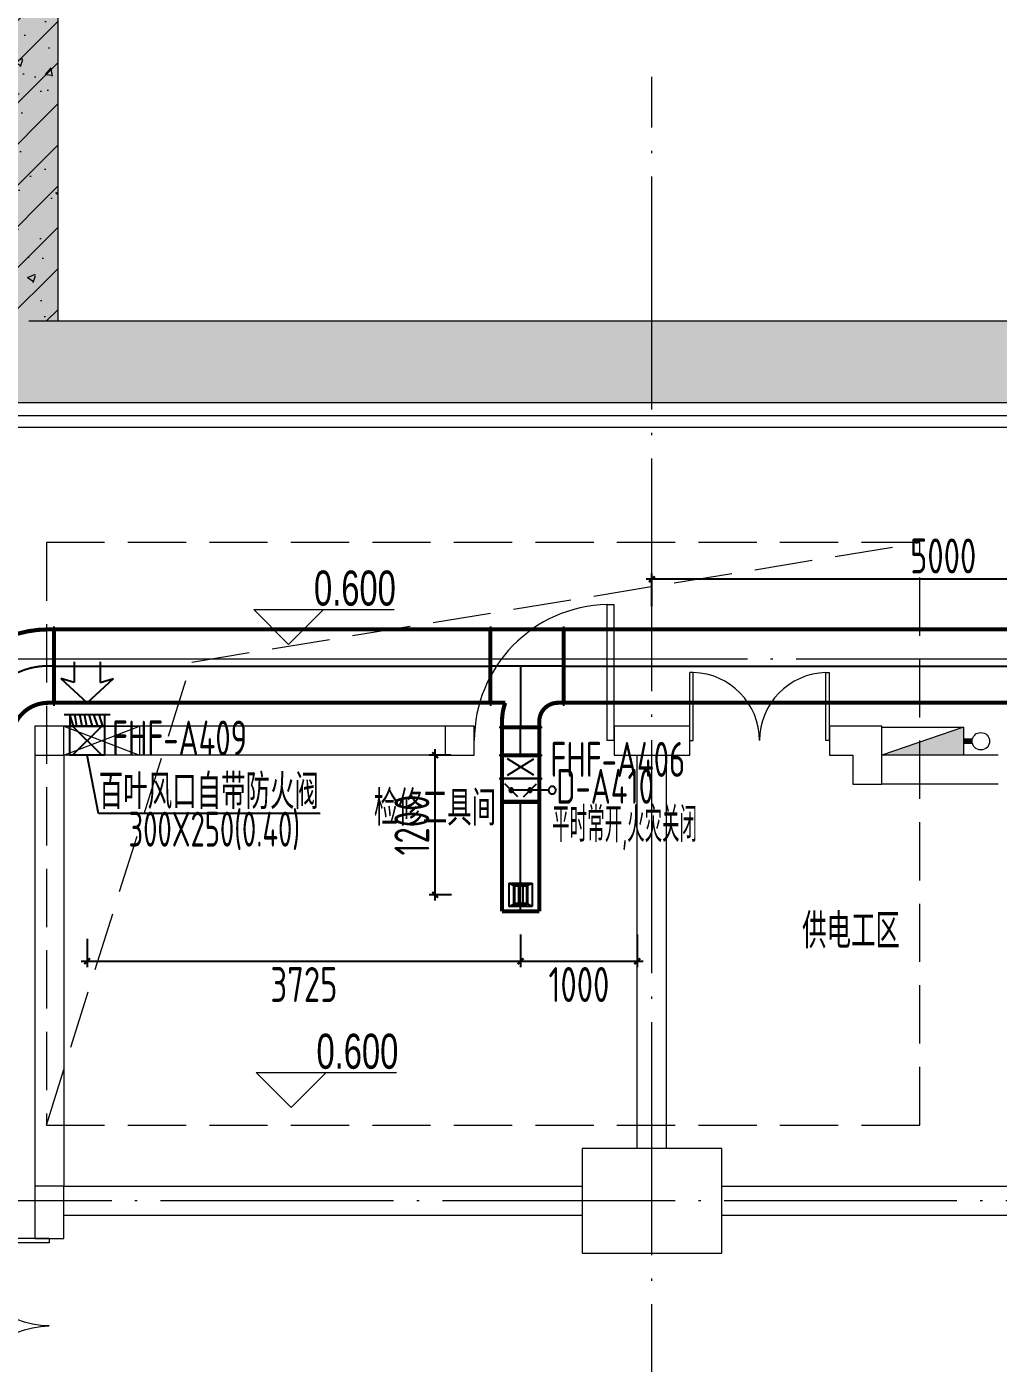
# Model space of a CAD drawing. Extents: x 4 to 13611208, y -605838 to 574722.
# Drawn here: x 13192128 to 13200472, y 198515 to 209988 of the extents above; entities that cross this region are included whole.
import ezdxf

# ---------------------------------------------------------------- set-up
doc = ezdxf.new("R2010")
doc.units = 0
doc.header["$LTSCALE"] = 1000
doc.header["$MEASUREMENT"] = 0
for name, pattern in [('CENTER2', [28.575, 19.05, -3.175, 3.175, -3.175]), ('DASH', [0.35, 0.25, -0.1]), ('DOTE', [2.42, 2, -0.2, 0.02, -0.2])]:
    doc.linetypes.add(name, pattern=pattern)
for name, color, linetype in [('DUCT-X-P中心线', 5, 'CENTER2'), ('DUCT-X-P标注', 7, 'Continuous'), ('DUCT-X-P法兰', 2, 'Continuous'), ('DUCT-X-P管', 31, 'Continuous'), ('DUCT-X-P管端线', 2, 'Continuous'), ('DUCT-X-P阀门', 7, 'Continuous'), ('DUCT-X-P风口', 7, 'Continuous'), ('DUCT-X-S标注', 7, 'Continuous'), ('DUCT-X-S风口', 7, 'Continuous'), ('DUCT-X-YP中心线', 5, 'CENTER2'), ('DUCT-X-YP法兰', 2, 'Continuous'), ('DUCT-X-YP管', 31, 'Continuous'), ('DUCT-X-YP管端线', 2, 'Continuous')]:
    doc.layers.add(name, color=color, linetype=linetype)
doc.layers.add('建筑底图', color=8, linetype='Continuous', lineweight=13)
doc.styles.add('67', font='gbenor.shx', dxfattribs={"width": 0.7, "bigfont": 'hztxt.shx'})
doc.styles.add('C', font='HZTXT_E', dxfattribs={"width": 0.7, "bigfont": 'HZTXT'})
doc.styles.add('du', font='gbenor.shx', dxfattribs={"width": 0.8, "bigfont": 'hztxt.shx'})
doc.dimstyles.new('67', dxfattribs={"dimscale": 100, "dimtxt": 3, "dimasz": 0.5, "dimexe": 0.5, "dimexo": 2, "dimgap": 0.5, "dimtad": 2, "dimdec": 0, "dimrnd": 5, "dimzin": 0, "dimdsep": 46, "dimtxsty": 'du', "dimblk": 'ARCHTICK', "dimcen": 0, "dimdle": 0.5, "dimclrd": 256, "dimclre": 256, "dimclrt": 256, "dimazin": 0, "dimtfac": 1, "dimtdec": 0, "dimtix": 1, "dimtmove": 2, "dimatfit": 3, "dimfxl": 100, "dimtolj": 1, "dimtzin": 0, "dimlwd": -1, "dimlwe": -1, "dimarcsym": 0})
pattern_1 = [(45, (793255.26, 8e-09), (-176.7766953, 176.7766953), []), (50, (793255.26, 8e-09), (717.260183, -62.752135), [75, -825]), (355, (793255.26, 8e-09), (-138.751334, 752.192134), [60, -660]), (100.4514, (793315, -5.2), (578.50938, 689.439542), [63.74019, -701.14211]), (46.1842, (793255.26, 200), (1067.24105, -165.519014), [112.5, -1237.5]), (96.6356, (793344.2, 186.2), (934.662706, 974.11787), [95.61029, -1051.713]), (351.1842, (793255.3, 200), (934.66195, 974.1186), [90, -990]), (21, (793355.26, 150), (596.907052, -402.61889), [75, -825]), (326, (793355.26, 150), (243.31533, 725.150045), [60, -660]), (71.4514, (793405, 116.45), (840.22263, 322.530497), [63.74019, -701.14211]), (37.5, (793255.26, 8e-09), (12.1598553, 332.893854), [0, -652, 0, -670, 0, -662.5]), (7.5, (793255.26, 8e-09), (263.069537, 394.411712), [0, -382, 0, -637, 0, -252.5]), (327.5, (793032.26, 8e-09), (533.822436, -22.554872), [0, -250, 0, -780, 0, -1035]), (317.5, (792932.26, 8e-09), (583.18617, 100.104982), [0, -325, 0, -518, 0, -735])]

# ---------------------------------------------------------------- blocks, each defined once
blk = doc.blocks.new('3#消火栓')
at = {"ltscale": 3.5}
blk.add_hatch(color=256, dxfattribs=at).paths.add_polyline_path([(-350, 240), (-350, 0), (350, 240)])
blk.add_line((-350, 0), (350, 240))
blk.add_lwpolyline([(-350, 240), (350, 240), (350, 0), (-350, 0)], close=True)
at = {"const_width": 50}
blk.add_lwpolyline([(-350, 120), (-425, 120)], dxfattribs=at)
blk.add_circle((-500, 120), 75)
blk = doc.blocks.new('$DorLib2D$00000001')
for p, q in [((0.45, 0.975), (0.5, 0.975)), ((0.45, 0), (0.45, 0.975)), ((0.5, 0), (0.5, 0.975)), ((0.5, 0), (0.45, 0))]:
    blk.add_line(p, q)
at = {"lineweight": 13}
blk.add_arc((0.475, 0), 0.975, 91.46928, 180, dxfattribs=at)
blk = doc.blocks.new('$DorLib2D$00000002')
for p, q in [((-0.5, 0), (-0.5, 0.4875)), ((-0.475, 0.4875), (-0.5, 0.4875)), ((-0.475, 0), (-0.475, 0.4875)), ((0.475, 0), (0.475, 0.4875)), ((0.475, 0.4875), (0.5, 0.4875)), ((0.5, 0), (0.5, 0.4875)), ((-0.5, 0), (-0.475, 0)), ((0.5, 0), (0.475, 0))]:
    blk.add_line(p, q)
at = {"lineweight": 13}
for centre, start, end in [((-0.4875, 0), 0, 88.53072), ((0.4875, 0), 91.46928, 180)]:
    blk.add_arc(centre, 0.4875, start, end, dxfattribs=at)
blk = doc.blocks.new('_FZH')
blk.add_lwpolyline([(-0.5, -0.5), (0.5, -0.5), (0.5, 0.5), (-0.5, 0.5)], close=True)
blk = doc.blocks.new('_ArchTick')
at = {"color": 0, "linetype": 'ByBlock', "const_width": 0.4}
blk.add_lwpolyline([(-0.5, -0.5), (0.5, 0.5)], dxfattribs=at)
blk = doc.blocks.new('*D212')
at = {"layer": 'DUCT-X-P标注', "transparency": 16777216}
for p, q in [((13195636, 202486), (13195636, 203785)), ((13195772, 203735), (13195586, 203735)), ((13195777, 202536), (13195586, 202536))]:
    blk.add_line(p, q, dxfattribs=at)
at = {"layer": 'DUCT-X-P标注', "transparency": 16777216, "xscale": 50, "yscale": 50, "zscale": 50}
for p, rotation in [((13195636, 203735), 90), ((13195636, 202536), 270)]:
    blk.add_blockref('_ArchTick', p, dxfattribs=dict(at, rotation=rotation))
at = {"layer": 'DUCT-X-P标注', "transparency": 16777216, "insert": (13195436, 203135), "char_height": 300, "attachment_point": 5, "rotation": 90, "style": 'du'}
blk.add_mtext('\\A1;1200', dxfattribs=at)
blk = doc.blocks.new('*D725')
at = {"layer": 'DUCT-X-P标注', "transparency": 16777216}
for p, q in [((13196370, 202195), (13196370, 201916)), ((13192647, 202157), (13192647, 201916)), ((13192597, 201966), (13196420, 201966))]:
    blk.add_line(p, q, dxfattribs=at)
at = {"layer": 'DUCT-X-P标注', "transparency": 16777216, "xscale": 50, "yscale": 50, "zscale": 50, "rotation": 180}
blk.add_blockref('_ArchTick', (13192647, 201966), dxfattribs=at)
at = {"layer": 'DUCT-X-P标注', "transparency": 16777216, "xscale": 50, "yscale": 50, "zscale": 50}
blk.add_blockref('_ArchTick', (13196370, 201966), dxfattribs=at)
at = {"layer": 'DUCT-X-P标注', "transparency": 16777216, "insert": (13194509, 201766), "char_height": 300, "attachment_point": 5, "style": 'du'}
blk.add_mtext('\\A1;3725', dxfattribs=at)
blk = doc.blocks.new('*D726')
at = {"layer": 'DUCT-X-P标注', "transparency": 16777216}
for p, q in [((13196370, 202195), (13196370, 201916)), ((13197372, 202195), (13197372, 201916)), ((13196320, 201966), (13197422, 201966))]:
    blk.add_line(p, q, dxfattribs=at)
at = {"layer": 'DUCT-X-P标注', "transparency": 16777216, "xscale": 50, "yscale": 50, "zscale": 50, "rotation": 180}
blk.add_blockref('_ArchTick', (13196370, 201966), dxfattribs=at)
at = {"layer": 'DUCT-X-P标注', "transparency": 16777216, "xscale": 50, "yscale": 50, "zscale": 50}
blk.add_blockref('_ArchTick', (13197372, 201966), dxfattribs=at)
at = {"layer": 'DUCT-X-P标注', "transparency": 16777216, "insert": (13196871, 201766), "char_height": 300, "attachment_point": 5, "style": 'du'}
blk.add_mtext('\\A1;1000', dxfattribs=at)
blk = doc.blocks.new('*D729')
at = {"layer": 'DUCT-X-P标注', "transparency": 16777216}
for p, q in [((13197497, 205015), (13197497, 205295)), ((13202500, 205015), (13202500, 205295)), ((13202550, 205245), (13197447, 205245))]:
    blk.add_line(p, q, dxfattribs=at)
at = {"layer": 'DUCT-X-P标注', "transparency": 16777216, "xscale": 50, "yscale": 50, "zscale": 50, "rotation": 180}
blk.add_blockref('_ArchTick', (13197497, 205245), dxfattribs=at)
at = {"layer": 'DUCT-X-P标注', "transparency": 16777216, "xscale": 50, "yscale": 50, "zscale": 50}
blk.add_blockref('_ArchTick', (13202500, 205245), dxfattribs=at)
at = {"layer": 'DUCT-X-P标注', "transparency": 16777216, "insert": (13199999, 205445), "char_height": 300, "attachment_point": 5, "style": 'du'}
blk.add_mtext('\\A1;5000', dxfattribs=at)
blk = doc.blocks.new('$风口$00000108')
for p, q in [((-250, 135), (-190, 75)), ((-250, -135), (-250, 135)), ((200, 25), (-190, 25)), ((250, 135), (200, 75)), ((250, 135), (250, -135)), ((-250, -135), (-190, -75)), ((250, -135), (-250, -135)), ((200, -25), (-190, -25)), ((200, -75), (250, -135))]:
    blk.add_line(p, q)
at = {"linetype": 'Continuous'}
blk.add_line((250, 135), (-250, 135), dxfattribs=at)
at = {"lineweight": 40}
for p, q in [((-190, 75), (200, 75)), ((-190, -75), (-190, 75)), ((200, 75), (200, -75)), ((-190, -75), (200, -75))]:
    blk.add_line(p, q, dxfattribs=at)
blk = doc.blocks.new('$风口$00000149')
for p, q in [((100, 262), (100, -262)), ((408, 301), (200, 0)), ((373, 150), (408, 301)), ((0, -200), (0, 200)), ((0, 158), (100, 200)), ((100, 200), (0, 200)), ((0, 118), (100, 140)), ((552, 150), (373, 150)), ((0, 58), (100, 85)), ((0, 3), (100, 31)), ((200, 0), (408, -301)), ((0, -61), (100, -23)), ((0, -123), (100, -78)), ((100, -132), (0, -174)), ((100, -200), (0, -200)), ((552, -150), (373, -150)), ((373, -150), (408, -301))]:
    blk.add_line(p, q)

msp = doc.modelspace()

# ---------------------------------------------------------------- hatches: boundary and pattern name
at = {"layer": '建筑底图'}
h = msp.add_hatch(dxfattribs=at)
h.set_pattern_fill('钢筋混凝土', color=8, scale=100, style=0)
h.set_pattern_definition([(45, (-201772.26, -568125), (-176.7766953, 176.7766953), []), (50, (-201772.26, -568125), (717.260183, -62.752135), [75, -825]), (355, (-201772.26, -568125), (-138.751334, 752.192134), [60, -660]), (100.4514, (-201712.5, -568130.2), (578.50938, 689.439542), [63.74019, -701.142112]), (46.1842, (-201772.3, -567925), (1067.24105, -165.519014), [112.5, -1237.5]), (96.6356, (-201683.3, -567938.8), (934.662706, 974.11787), [95.61029, -1051.713]), (351.1842, (-201772.3, -567925), (934.661945, 974.1186), [90, -990]), (21, (-201672.26, -567975), (596.907052, -402.61889), [75, -825]), (326, (-201672.26, -567975), (243.31533, 725.150045), [60, -660]), (71.4514, (-201622.5, -568008.55), (840.22263, 322.530497), [63.74019, -701.142112]), (37.5, (-201772.26, -568125), (12.1598553, 332.893854), [0, -652, 0, -670, 0, -662.5]), (7.5, (-201772.26, -568125), (263.069537, 394.411712), [0, -382, 0, -637, 0, -252.5]), (327.5, (-201995.26, -568125), (533.822436, -22.554872), [0, -250, 0, -780, 0, -1035]), (317.5, (-202095.26, -568125), (583.18617, 100.104982), [0, -325, 0, -518, 0, -735])])
h.paths.add_polyline_path([(13172397.4, 213609.6), (13170947.4, 213609.6), (13170947.4, 217509.5), (13165697.4, 217509.5), (13165697.4, 223159.5), (13175897.3, 223159.5), (13175897.3, 216909.5), (13178797.4, 216909.5), (13178797.4, 213609.6), (13177397.4, 213609.6), (13177397.4, 213109.6), (13178797.4, 213109.6), (13178797.4, 212909.6), (13179297.4, 212909.6), (13179297.4, 214259.6), (13180297.4, 214259.6), (13180297.4, 214759.6), (13179297.4, 214759.6), (13179297.4, 217509.5), (13176397.3, 217509.5), (13176397.3, 223159.5), (13186397.3, 223159.5), (13186397.3, 214759.6), (13185297.4, 214759.6), (13185297.4, 214259.6), (13190097.4, 214259.6), (13190097.4, 214759.6), (13186897.3, 214759.6), (13186897.3, 223159.5), (13191797.4, 223159.5), (13191797.4, 214759.6), (13191297.4, 214759.6), (13191297.4, 214259.6), (13191797.4, 214259.6), (13191797.4, 206759.5), (13195093.5, 206759.5), (13195093.5, 207459.5), (13192397.4, 207459.5), (13192397.4, 223759.5), (13165097.4, 223759.5), (13165097.4, 216909.5), (13170347.4, 216909.5), (13170347.4, 202646.5), (13170947.4, 202646.5), (13170947.4, 213109.6), (13172397.4, 213109.6)])
h.paths.add_polyline_path([(13179297.4, 211459.6), (13180097.4, 211459.6), (13180097.4, 211759.6), (13179297.4, 211759.6), (13179297.4, 211909.6), (13178797.4, 211909.6), (13178797.4, 206759.5), (13179697.4, 206759.5), (13179697.4, 207059.5), (13179297.4, 207059.5)], flags=17)
h = msp.add_hatch(dxfattribs=at)
h.set_pattern_fill('钢筋混凝土', color=256, scale=100, style=0)
h.set_pattern_definition(pattern_1)
h.paths.add_polyline_path([(13191797.4, 207459.5), (13192397.4, 207459.5), (13192397.4, 211113.3), (13191797.4, 211113.3)])
h = msp.add_hatch(dxfattribs=at)
h.set_pattern_fill('钢筋混凝土', color=8, scale=100, style=0)
h.set_pattern_definition(pattern_1)
h.paths.add_polyline_path([(13207597.4, 207459.5), (13191797.4, 207459.5), (13191797.4, 206759.5), (13206897.4, 206759.5), (13206897.4, 205209.5), (13237197.4, 205209.5), (13237197.4, 205909.5), (13207597.4, 205909.5)])

# ---------------------------------------------------------------- linework, layer by layer
at = {"layer": 'DUCT-X-P中心线'}
for p, q in [((13196370.2, 204499.5), (13196110.2, 204499.5)), ((13196740.2, 204499.5), (13196370.2, 204499.5)), ((13196370.2, 204499.5), (13196370.2, 203974.5)), ((13196740.4, 204499.5), (13200912.2, 204499.5)), ((13196370.2, 203734.3), (13196370.2, 203974.3)), ((13196370.2, 202395), (13196370.2, 203334.1))]:
    msp.add_line(p, q, dxfattribs=at)
at = {"layer": 'DUCT-X-P标注'}
for p, q in [((13192744.7, 203234.4), (13192647.5, 203734.5)), ((13194648.2, 203234.4), (13192744.7, 203234.4))]:
    msp.add_line(p, q, dxfattribs=at)
at = {"layer": 'DUCT-X-P法兰'}
for p, q in [((13196110.1, 204839.5), (13196110.1, 204159.5)), ((13196740.3, 204159.5), (13196740.3, 204839.5)), ((13196185.2, 203974.4), (13196555.2, 203974.4)), ((13196185.2, 203734.2), (13196555.2, 203734.2)), ((13196185.2, 203534.2), (13196555.2, 203534.2)), ((13196185.2, 203534), (13196555.2, 203534))]:
    msp.add_line(p, q, dxfattribs=at)
at = {"layer": 'DUCT-X-P法兰', "color": 18, "true_color": 0x000000}
for p in [(13196110, 204499.5, 4900), (13196110.2, 204499.5, 4900), (13196740.2, 204499.5, 4825), (13196740.4, 204499.5, 4825), (13196370.2, 203974.5, 4800), (13196370.2, 203974.3, 4800), (13196370.2, 203734.3, 4800), (13196370.2, 203734.1, 4800), (13196370.2, 203534.3, 4800), (13196370.2, 203534.1, 4800), (13196370.2, 203534.1, 4800), (13196370.2, 203533.9, 4800)]:
    msp.add_point(p, dxfattribs=at)
at = {"layer": 'DUCT-X-P管', "const_width": 35}
for points in [[(13196210.2, 203534.1), (13196210.2, 203734.1)], [(13196530.2, 203734.1), (13196530.2, 203534.1)], [(13196210.2, 203334.1), (13196210.2, 203534.1)], [(13196530.2, 203534.1), (13196530.2, 203334.1)], [(13196530.2, 203334.1), (13196210.2, 203334.1)], [(13196210.2, 203334.1), (13196210.2, 202395)], [(13196530.2, 202395), (13196530.2, 203334.1)], [(13196210.2, 202395), (13196530.2, 202395)]]:
    msp.add_lwpolyline(points, dxfattribs=at)
at = {"layer": 'DUCT-X-P管端线'}
for p, q in [((13196110.2, 204184.5), (13196110.2, 204814.5)), ((13196740.2, 204814.5), (13196740.2, 204184.5)), ((13196530.2, 203974.5), (13196210.2, 203974.5)), ((13196530.2, 203734.1), (13196210.2, 203734.1)), ((13196530.2, 203534.1), (13196210.2, 203534.1)), ((13196530.2, 203534.1), (13196210.2, 203534.1)), ((13196530.2, 203334.1), (13196210.2, 203334.1))]:
    msp.add_line(p, q, dxfattribs=at)
at = {"layer": 'DUCT-X-P阀门'}
for p, q in [((13196258.2, 203564), (13196482.2, 203704.2)), ((13196482.2, 203564.1), (13196258.2, 203704.1)), ((13196346.2, 203378.1), (13196234.2, 203490.1)), ((13196272.7, 203436.6), (13196272.5, 203433.3)), ((13196272.5, 203433.3), (13196273, 203429.9)), ((13196273.5, 203439.9), (13196272.7, 203436.6)), ((13196273, 203429.9), (13196274.1, 203426.7)), ((13196274.9, 203443), (13196273.5, 203439.9)), ((13196276.8, 203445.7), (13196274.9, 203443)), ((13196279.3, 203448), (13196276.8, 203445.7)), ((13196278.3, 203435.8), (13196278.2, 203433.5)), ((13196278.2, 203433.5), (13196278.5, 203431.3)), ((13196278.9, 203438), (13196278.3, 203435.8)), ((13196278.5, 203431.3), (13196279.3, 203429.1)), ((13196279.8, 203440.1), (13196278.9, 203438)), ((13196282.1, 203449.9), (13196279.3, 203448)), ((13196279.3, 203429.1), (13196280.4, 203427.1)), ((13196281.1, 203442), (13196279.8, 203440.1)), ((13196282.8, 203443.5), (13196281.1, 203442)), ((13196281.7, 203435.3), (13196281.6, 203433.7)), ((13196281.6, 203433.7), (13196281.9, 203432.1)), ((13196282.1, 203436.9), (13196281.7, 203435.3)), ((13196281.9, 203432.1), (13196282.4, 203430.5)), ((13196285.2, 203451.1), (13196282.1, 203449.9)), ((13196282.8, 203438.4), (13196282.1, 203436.9)), ((13196282.4, 203430.5), (13196283.2, 203429.1)), ((13196284.7, 203444.8), (13196282.8, 203443.5)), ((13196283.7, 203439.7), (13196282.8, 203438.4)), ((13196283.2, 203429.1), (13196284.3, 203427.9)), ((13196284.9, 203440.9), (13196283.7, 203439.7)), ((13196286.8, 203445.6), (13196284.7, 203444.8)), ((13196286.3, 203441.7), (13196284.9, 203440.9)), ((13196288.5, 203451.8), (13196285.2, 203451.1)), ((13196287.8, 203442.4), (13196286.3, 203441.7)), ((13196289.1, 203446.1), (13196286.8, 203445.6)), ((13196289.4, 203442.7), (13196287.8, 203442.4)), ((13196291.9, 203451.8), (13196288.5, 203451.8)), ((13196291.3, 203446.1), (13196289.1, 203446.1)), ((13196291, 203442.7), (13196289.4, 203442.7)), ((13196450.2, 203434.1), (13196290.2, 203434.1)), ((13196292.6, 203442.4), (13196291, 203442.7)), ((13196293.6, 203445.6), (13196291.3, 203446.1)), ((13196295.2, 203451.1), (13196291.9, 203451.8)), ((13196294.1, 203441.7), (13196292.6, 203442.4)), ((13196295.7, 203444.8), (13196293.6, 203445.6)), ((13196295.5, 203440.9), (13196294.1, 203441.7)), ((13196298.3, 203449.9), (13196295.2, 203451.1)), ((13196296.7, 203439.7), (13196295.5, 203440.9)), ((13196297.6, 203443.5), (13196295.7, 203444.8)), ((13196296.1, 203427.9), (13196297.2, 203429.1)), ((13196297.6, 203438.4), (13196296.7, 203439.7)), ((13196297.2, 203429.1), (13196298, 203430.5)), ((13196299.3, 203442), (13196297.6, 203443.5)), ((13196298.3, 203436.9), (13196297.6, 203438.4)), ((13196298, 203430.5), (13196298.6, 203432.1)), ((13196301.2, 203448), (13196298.3, 203449.9)), ((13196298.7, 203435.3), (13196298.3, 203436.9)), ((13196298.6, 203432.1), (13196298.8, 203433.7)), ((13196298.8, 203433.7), (13196298.7, 203435.3)), ((13196300.6, 203440.1), (13196299.3, 203442)), ((13196300, 203427.1), (13196301.1, 203429.1)), ((13196301.6, 203438), (13196300.6, 203440.1)), ((13196301.1, 203429.1), (13196301.9, 203431.3)), ((13196303.6, 203445.7), (13196301.2, 203448)), ((13196302.1, 203435.8), (13196301.6, 203438)), ((13196301.9, 203431.3), (13196302.2, 203433.5)), ((13196302.2, 203433.5), (13196302.1, 203435.8)), ((13196305.6, 203443), (13196303.6, 203445.7)), ((13196307, 203439.9), (13196305.6, 203443)), ((13196306.3, 203426.7), (13196307.4, 203429.9)), ((13196307.8, 203436.6), (13196307, 203439.9)), ((13196307.4, 203429.9), (13196307.9, 203433.3)), ((13196307.9, 203433.3), (13196307.8, 203436.6)), ((13196530.2, 203434.1), (13196370.2, 203434.1)), ((13196394.2, 203378.1), (13196506.2, 203490.1)), ((13196432.7, 203436.6), (13196432.5, 203433.3)), ((13196432.5, 203433.3), (13196433, 203429.9)), ((13196433.5, 203439.9), (13196432.7, 203436.6)), ((13196433, 203429.9), (13196434.1, 203426.7)), ((13196434.9, 203443), (13196433.5, 203439.9)), ((13196436.8, 203445.7), (13196434.9, 203443)), ((13196439.3, 203448), (13196436.8, 203445.7)), ((13196438.3, 203435.8), (13196438.2, 203433.5)), ((13196438.2, 203433.5), (13196438.5, 203431.3)), ((13196438.9, 203438), (13196438.3, 203435.8)), ((13196438.5, 203431.3), (13196439.3, 203429.1)), ((13196439.8, 203440.1), (13196438.9, 203438)), ((13196442.1, 203449.9), (13196439.3, 203448)), ((13196439.3, 203429.1), (13196440.4, 203427.1)), ((13196441.1, 203442), (13196439.8, 203440.1)), ((13196442.8, 203443.5), (13196441.1, 203442)), ((13196441.7, 203435.3), (13196441.6, 203433.7)), ((13196441.6, 203433.7), (13196441.9, 203432.1)), ((13196442.1, 203436.9), (13196441.7, 203435.3)), ((13196441.9, 203432.1), (13196442.4, 203430.5)), ((13196445.2, 203451.1), (13196442.1, 203449.9)), ((13196442.8, 203438.4), (13196442.1, 203436.9)), ((13196442.4, 203430.5), (13196443.2, 203429.1)), ((13196444.7, 203444.8), (13196442.8, 203443.5)), ((13196443.7, 203439.7), (13196442.8, 203438.4)), ((13196443.2, 203429.1), (13196444.3, 203427.9)), ((13196444.9, 203440.9), (13196443.7, 203439.7)), ((13196446.8, 203445.6), (13196444.7, 203444.8)), ((13196446.3, 203441.7), (13196444.9, 203440.9)), ((13196448.5, 203451.8), (13196445.2, 203451.1)), ((13196447.8, 203442.4), (13196446.3, 203441.7)), ((13196449.1, 203446.1), (13196446.8, 203445.6)), ((13196449.4, 203442.7), (13196447.8, 203442.4)), ((13196451.9, 203451.8), (13196448.5, 203451.8)), ((13196451.3, 203446.1), (13196449.1, 203446.1)), ((13196451, 203442.7), (13196449.4, 203442.7)), ((13196452.6, 203442.4), (13196451, 203442.7)), ((13196453.6, 203445.6), (13196451.3, 203446.1)), ((13196455.2, 203451.1), (13196451.9, 203451.8)), ((13196454.1, 203441.7), (13196452.6, 203442.4)), ((13196455.7, 203444.8), (13196453.6, 203445.6)), ((13196455.5, 203440.9), (13196454.1, 203441.7)), ((13196458.3, 203449.9), (13196455.2, 203451.1)), ((13196456.7, 203439.7), (13196455.5, 203440.9)), ((13196457.6, 203443.5), (13196455.7, 203444.8)), ((13196456.1, 203427.9), (13196457.2, 203429.1)), ((13196457.6, 203438.4), (13196456.7, 203439.7)), ((13196457.2, 203429.1), (13196458, 203430.5)), ((13196459.3, 203442), (13196457.6, 203443.5)), ((13196458.3, 203436.9), (13196457.6, 203438.4)), ((13196458, 203430.5), (13196458.6, 203432.1)), ((13196461.2, 203448), (13196458.3, 203449.9)), ((13196458.7, 203435.3), (13196458.3, 203436.9)), ((13196458.6, 203432.1), (13196458.8, 203433.7)), ((13196458.8, 203433.7), (13196458.7, 203435.3)), ((13196460.6, 203440.1), (13196459.3, 203442)), ((13196460, 203427.1), (13196461.1, 203429.1)), ((13196461.6, 203438), (13196460.6, 203440.1)), ((13196461.1, 203429.1), (13196461.9, 203431.3)), ((13196463.6, 203445.7), (13196461.2, 203448)), ((13196462.1, 203435.8), (13196461.6, 203438)), ((13196461.9, 203431.3), (13196462.2, 203433.5)), ((13196462.2, 203433.5), (13196462.1, 203435.8)), ((13196465.6, 203443), (13196463.6, 203445.7)), ((13196467, 203439.9), (13196465.6, 203443)), ((13196466.3, 203426.7), (13196467.4, 203429.9)), ((13196467.8, 203436.6), (13196467, 203439.9)), ((13196467.4, 203429.9), (13196467.9, 203433.3)), ((13196467.9, 203433.3), (13196467.8, 203436.6)), ((13196610.2, 203434.1), (13196530.2, 203434.1)), ((13196610.6, 203439.1), (13196610.2, 203434.1)), ((13196610.2, 203434.1), (13196610.6, 203429.1)), ((13196611.8, 203444), (13196610.6, 203439.1)), ((13196610.6, 203429.1), (13196611.8, 203424.2)), ((13196613.7, 203448.6), (13196611.8, 203444)), ((13196616.3, 203452.9), (13196613.7, 203448.6)), ((13196619.6, 203456.7), (13196616.3, 203452.9)), ((13196623.4, 203460), (13196619.6, 203456.7)), ((13196627.7, 203462.6), (13196623.4, 203460)), ((13196632.3, 203464.5), (13196627.7, 203462.6)), ((13196637.2, 203465.7), (13196632.3, 203464.5)), ((13196642.2, 203466.1), (13196637.2, 203465.7)), ((13196647.2, 203465.7), (13196642.2, 203466.1)), ((13196652.1, 203464.5), (13196647.2, 203465.7)), ((13196656.7, 203462.6), (13196652.1, 203464.5)), ((13196661, 203460), (13196656.7, 203462.6)), ((13196664.8, 203456.7), (13196661, 203460)), ((13196668.1, 203452.9), (13196664.8, 203456.7)), ((13196670.7, 203448.6), (13196668.1, 203452.9)), ((13196672.6, 203444), (13196670.7, 203448.6)), ((13196673.8, 203439.1), (13196672.6, 203444)), ((13196672.6, 203424.2), (13196673.8, 203429.1)), ((13196674.2, 203434.1), (13196673.8, 203439.1)), ((13196673.8, 203429.1), (13196674.2, 203434.1)), ((13196274.1, 203426.7), (13196275.8, 203423.8)), ((13196275.8, 203423.8), (13196278, 203421.3)), ((13196278, 203421.3), (13196280.6, 203419.2)), ((13196280.4, 203427.1), (13196281.9, 203425.4)), ((13196280.6, 203419.2), (13196283.6, 203417.7)), ((13196281.9, 203425.4), (13196283.7, 203424)), ((13196283.6, 203417.7), (13196286.9, 203416.7)), ((13196283.7, 203424), (13196285.7, 203423)), ((13196284.3, 203427.9), (13196285.6, 203426.9)), ((13196285.6, 203426.9), (13196287, 203426.1)), ((13196285.7, 203423), (13196287.9, 203422.3)), ((13196286.9, 203416.7), (13196290.2, 203416.4)), ((13196287, 203426.1), (13196288.6, 203425.7)), ((13196287.9, 203422.3), (13196290.2, 203422.1)), ((13196288.6, 203425.7), (13196290.2, 203425.5)), ((13196290.2, 203425.5), (13196291.8, 203425.7)), ((13196290.2, 203422.1), (13196292.5, 203422.3)), ((13196290.2, 203416.4), (13196293.6, 203416.7)), ((13196291.8, 203425.7), (13196293.4, 203426.1)), ((13196292.5, 203422.3), (13196294.7, 203423)), ((13196293.4, 203426.1), (13196294.9, 203426.9)), ((13196293.6, 203416.7), (13196296.8, 203417.7)), ((13196294.7, 203423), (13196296.7, 203424)), ((13196294.9, 203426.9), (13196296.1, 203427.9)), ((13196296.7, 203424), (13196298.5, 203425.4)), ((13196296.8, 203417.7), (13196299.8, 203419.2)), ((13196298.5, 203425.4), (13196300, 203427.1)), ((13196299.8, 203419.2), (13196302.4, 203421.3)), ((13196302.4, 203421.3), (13196304.6, 203423.8)), ((13196304.6, 203423.8), (13196306.3, 203426.7)), ((13196434.1, 203426.7), (13196435.8, 203423.8)), ((13196435.8, 203423.8), (13196438, 203421.3)), ((13196438, 203421.3), (13196440.6, 203419.2)), ((13196440.4, 203427.1), (13196441.9, 203425.4)), ((13196440.6, 203419.2), (13196443.6, 203417.7)), ((13196441.9, 203425.4), (13196443.7, 203424)), ((13196443.6, 203417.7), (13196446.9, 203416.7)), ((13196443.7, 203424), (13196445.7, 203423)), ((13196444.3, 203427.9), (13196445.6, 203426.9)), ((13196445.6, 203426.9), (13196447, 203426.1)), ((13196445.7, 203423), (13196447.9, 203422.3)), ((13196446.9, 203416.7), (13196450.2, 203416.4)), ((13196447, 203426.1), (13196448.6, 203425.7)), ((13196447.9, 203422.3), (13196450.2, 203422.1)), ((13196448.6, 203425.7), (13196450.2, 203425.5)), ((13196450.2, 203425.5), (13196451.8, 203425.7)), ((13196450.2, 203422.1), (13196452.5, 203422.3)), ((13196450.2, 203416.4), (13196453.6, 203416.7)), ((13196451.8, 203425.7), (13196453.4, 203426.1)), ((13196452.5, 203422.3), (13196454.7, 203423)), ((13196453.4, 203426.1), (13196454.9, 203426.9)), ((13196453.6, 203416.7), (13196456.8, 203417.7)), ((13196454.7, 203423), (13196456.7, 203424)), ((13196454.9, 203426.9), (13196456.1, 203427.9)), ((13196456.7, 203424), (13196458.5, 203425.4)), ((13196456.8, 203417.7), (13196459.8, 203419.2)), ((13196458.5, 203425.4), (13196460, 203427.1)), ((13196459.8, 203419.2), (13196462.4, 203421.3)), ((13196462.4, 203421.3), (13196464.6, 203423.8)), ((13196464.6, 203423.8), (13196466.3, 203426.7)), ((13196611.8, 203424.2), (13196613.7, 203419.6)), ((13196613.7, 203419.6), (13196616.3, 203415.3)), ((13196616.3, 203415.3), (13196619.6, 203411.5)), ((13196619.6, 203411.5), (13196623.4, 203408.2)), ((13196623.4, 203408.2), (13196627.7, 203405.6)), ((13196627.7, 203405.6), (13196632.3, 203403.7)), ((13196632.3, 203403.7), (13196637.2, 203402.5)), ((13196637.2, 203402.5), (13196642.2, 203402.1)), ((13196642.2, 203402.1), (13196647.2, 203402.5)), ((13196647.2, 203402.5), (13196652.1, 203403.7)), ((13196652.1, 203403.7), (13196656.7, 203405.6)), ((13196656.7, 203405.6), (13196661, 203408.2)), ((13196661, 203408.2), (13196664.8, 203411.5)), ((13196664.8, 203411.5), (13196668.1, 203415.3)), ((13196668.1, 203415.3), (13196670.7, 203419.6)), ((13196670.7, 203419.6), (13196672.6, 203424.2))]:
    msp.add_line(p, q, dxfattribs=at)
at = {"layer": 'DUCT-X-S风口'}
msp.add_lwpolyline([(13192497.4, 203984.5), (13192797.6, 203984.5), (13192797.6, 203734.5), (13192497.4, 203734.5)], close=True, dxfattribs=at)
for points in [[(13192772.6, 203984.5), (13192522.4, 203734.5)], [(13192522.4, 203984.5), (13192772.6, 203734.5)]]:
    msp.add_lwpolyline(points, dxfattribs=at)
at = {"layer": 'DUCT-X-YP中心线'}
for p, q in [((13192363, 204499.5), (13192313, 204499.5)), ((13192363.2, 204499.5), (13196110, 204499.5))]:
    msp.add_line(p, q, dxfattribs=at)
msp.add_arc((13192313, 203869.5), 630, 90, 180, dxfattribs=at)
at = {"layer": 'DUCT-X-YP法兰'}
msp.add_line((13192363.1, 204159.5), (13192363.1, 204839.5), dxfattribs=at)
at = {"layer": 'DUCT-X-YP法兰', "color": 18, "true_color": 0x000000}
for p in [(13192363, 204499.5, 4900), (13192363.2, 204499.5, 4900)]:
    msp.add_point(p, dxfattribs=at)
at = {"layer": 'DUCT-X-YP管', "const_width": 35}
for points in [[(13192313, 204814.5, 0.4142136), (13191368, 203869.5)], [(13192313, 204184.5, 0.4142136), (13191998, 203869.5)], [(13196690.2, 204184.5, 0.4142136), (13196530.2, 204024.5)]]:
    msp.add_lwpolyline(points, format="xyb", dxfattribs=at)
for points in [[(13192363, 204814.5), (13192313, 204814.5)], [(13196110, 204814.5), (13192363.2, 204814.5)], [(13192363.2, 204814.5), (13192363.2, 204184.5)], [(13196110, 204184.5), (13196110, 204814.5)], [(13196110.2, 204814.5), (13196690.2, 204814.5)], [(13196690.2, 204814.5), (13196740.2, 204814.5)], [(13200912.2, 204814.5), (13196740.4, 204814.5)], [(13196740.4, 204814.5), (13196740.4, 204184.5)], [(13192313, 204184.5), (13192363, 204184.5)], [(13192363.2, 204184.5), (13196110, 204184.5)], [(13196237.7, 204184.5), (13196110.2, 204184.5)], [(13196740.2, 204184.5), (13196690.2, 204184.5)], [(13196740.4, 204184.5), (13200912.2, 204184.5)], [(13196210.2, 203974.5), (13196210.2, 204024.5)], [(13196530.2, 204024.5), (13196530.2, 203974.5)], [(13196530.2, 203974.3), (13196210.2, 203974.3)], [(13196210.2, 203974.3), (13196210.2, 203734.3)], [(13196530.2, 203734.3), (13196530.2, 203974.3)], [(13196210.2, 203734.3), (13196530.2, 203734.3)]]:
    msp.add_lwpolyline(points, dxfattribs=at)
at = {"layer": 'DUCT-X-YP管', "extrusion": (0, 0, -1), "const_width": 35}
msp.add_lwpolyline([(-13196210.2, 204024.5, 0.0851642), (-13196237.7, 204184.5)], format="xyb", dxfattribs=at)
at = {"layer": 'DUCT-X-YP管', "color": 18, "true_color": 0x000000}
for p in [(13192363, 204499.5, 4900), (13196110.2, 204499.5, 4900), (13196740.2, 204499.5, 4825), (13196370.2, 203974.5, 4800)]:
    msp.add_point(p, dxfattribs=at)
at = {"layer": 'DUCT-X-YP管端线'}
msp.add_line((13192363, 204814.5), (13192363, 204184.5), dxfattribs=at)
at = {"layer": '建筑底图'}
for p, q in [((13192397.4, 207459.5), (13192397.4, 223759.5)), ((13192397.4, 207459.5), (13192397.4, 211113.3)), ((13207597.4, 207459.5), (13192397.4, 207459.5)), ((13195093.5, 207459.5), (13192397.4, 207459.5)), ((13194377.9, 204686.3), (13194077.9, 204986.3)), ((13194077.9, 204986.3), (13195283.9, 204986.3)), ((13194377.9, 204686.3), (13194677.9, 204986.3)), ((13195722.4, 203984.5), (13192447.4, 203984.5)), ((13199472.4, 203984.5), (13199022.4, 203984.5)), ((13199022.4, 203984.5), (13199022.4, 203734.5)), ((13199472.4, 203484.5), (13199472.4, 203984.5)), ((13192197.4, 203734.5), (13192197.4, 200034.5)), ((13192447.4, 203734.5), (13192447.4, 200034.5)), ((13195722.4, 203734.5), (13192447.4, 203734.5)), ((13197372.4, 200359.5), (13197372.4, 203734.5)), ((13197622.4, 200359.5), (13197622.4, 203734.5)), ((13199022.4, 203734.5), (13199222.4, 203734.5)), ((13199222.4, 203734.5), (13199222.4, 203484.5)), ((13200472.4, 203734.5), (13199472.4, 203734.5)), ((13199222.4, 203484.5), (13199472.4, 203484.5)), ((13200472.4, 203484.5), (13199472.4, 203484.5)), ((13194399.3, 200710), (13194099.3, 201010)), ((13194099.3, 201010), (13195305.3, 201010)), ((13194399.3, 200710), (13194699.3, 201010)), ((13192447.4, 200034.5), (13196897.4, 200034.5)), ((13198097.4, 200034.5), (13200872.4, 200034.5)), ((13192447.4, 199784.5), (13196897.4, 199784.5)), ((13198097.4, 199784.5), (13200872.4, 199784.5))]:
    msp.add_line(p, q, dxfattribs=at)
at = {"layer": '建筑底图', "linetype": 'DOTE'}
msp.add_line((13197497.4, 180083), (13197497.4, 209559.5), dxfattribs=at)
at = {"layer": '建筑底图', "color": 8, "linetype": 'DASH'}
msp.add_line((13192397.4, 207459.5), (13170947.4, 207459.5), dxfattribs=at)
at = {"layer": '建筑底图', "color": 8}
for p, q in [((13206897.4, 206759.5), (13191797.4, 206759.5)), ((13195093.5, 206759.5), (13191797.4, 206759.5)), ((13191687.4, 206649.5), (13206497.4, 206649.5)), ((13191687.4, 206649.5), (13195093.5, 206649.5)), ((13191587.4, 206549.5), (13206397.4, 206549.5)), ((13191587.4, 206549.5), (13195093.5, 206549.5))]:
    msp.add_line(p, q, dxfattribs=at)
at = {"layer": '建筑底图', "color": 8, "linetype": 'DOTE'}
for p, q in [((13474197.4, 204559.5), (13119297.4, 204559.5)), ((13196495.5, 204559.5), (13164495.5, 204559.5)), ((13233997.8, 199909.5), (13119297.4, 199909.5))]:
    msp.add_line(p, q, dxfattribs=at)
at = {"layer": '建筑底图', "color": 8}
msp.add_lwpolyline([(13421797.4, 205259.5), (13333997.4, 205259.5), (13333997.4, 208709.5), (13334747.4, 208709.5), (13334747.4, 214309.5), (13333997.4, 214309.5), (13333997.4, 224709.5), (13294898.3, 224709.5), (13294898.3, 217009.5), (13299947.4, 217009.5), (13299947.4, 207109.5), (13319627.4, 207109.5), (13319627.4, 205259.5), (13311597.4, 205259.5), (13311597.4, 205909.5), (13271047.4, 205909.5), (13271047.4, 223959.5), (13237197.4, 223959.5), (13237197.4, 205909.5), (13207597.4, 205909.5), (13207597.4, 207459.5), (13192397.4, 207459.5), (13192397.4, 223759.5), (13165097.4, 223759.5)], dxfattribs=at)
at = {"layer": '建筑底图', "linetype": 'DASH', "ltscale": 2}
msp.add_lwpolyline([(13199797.4, 200559.5), (13199797.4, 205559.5), (13192297.4, 205559.5), (13192297.4, 200559.5)], close=True, dxfattribs=at)
msp.add_lwpolyline([(13199797.4, 200559.5), (13199797.4, 205559.5), (13192297.4, 205559.5), (13192297.4, 200559.5)], close=True, dxfattribs=at)
msp.add_lwpolyline([(13192297.4, 200559.5), (13193545.3, 204534.5), (13199797.4, 205559.5)], dxfattribs=at)
at = {"layer": '建筑底图'}
msp.add_lwpolyline([(13192447.4, 203734.5), (13192447.4, 203984.5), (13193097.4, 203984.5), (13193097.4, 203734.5)], close=True, dxfattribs=at)
for points in [[(13192447.4, 203984.5), (13193097.4, 203734.5)], [(13192447.4, 203734.5), (13193097.4, 203984.5)]]:
    msp.add_lwpolyline(points, dxfattribs=at)

# ---------------------------------------------------------------- block references
at = {"layer": 'DUCT-X-P风口', "xscale": 0.4, "yscale": 0.7407407407407408, "rotation": 90}
msp.add_blockref('$风口$00000108', (13196370.2, 202536, 3500), dxfattribs=at)
at = {"layer": 'DUCT-X-S风口', "yscale": 0.75, "rotation": 90}
msp.add_blockref('$风口$00000149', (13192647.5, 203984.5, 3500), dxfattribs=at)
at = {"layer": '建筑底图'}
for name, p, xscale, yscale, zscale, rotation in [('$DorLib2D$00000001', (13196572.4, 203859.5), -1200, -1200, -1200, 180), ('$DorLib2D$00000002', (13198422.4, 203859.5), -1200, -1200, -1200, 180), ('_FZH', (13197497.4, 203859.5), 650.0000019539148, 250, 250, 8.153948765290925e-08), ('$DorLib2D$00000002', (13192322.4, 198834.5), 1500, -1500, 1500, 270)]:
    msp.add_blockref(name, p, dxfattribs=dict(at, xscale=xscale, yscale=yscale, zscale=zscale, rotation=rotation))
for p, xscale, yscale, zscale in [((13192322.4, 203859.5), 250, 250, 250), ((13195847.4, 203859.5), 250, 250, 250), ((13192322.4, 199809.5), 249.9999980460852, 449.9999990949873, 449.9999990949873)]:
    msp.add_blockref('_FZH', p, dxfattribs=dict(at, xscale=xscale, yscale=yscale, zscale=zscale))
at = {"layer": '建筑底图', "ltscale": 100, "rotation": 180}
msp.add_blockref('3#消火栓', (13199822.6, 203974.5), dxfattribs=at)
at = {"layer": '建筑底图', "lineweight": 30, "xscale": 1200, "yscale": 900, "zscale": 900, "rotation": 180}
msp.add_blockref('_FZH', (13197497.4, 199909.5), dxfattribs=at)

# ---------------------------------------------------------------- texts
at = {"layer": 'DUCT-X-P标注', "style": 'du'}
for s, width, p in [('百叶风口自带防火阀', 0.7, (13192747.6, 203271.9)), ('平时常开,火灾关闭', 0.5, (13196641.4, 202988.3)), ('300X250(0.40)', 0.7, (13193002.7, 202949.5))]:
    msp.add_text(s, height=300, dxfattribs=dict(at, width=width)).set_placement(p)
at = {"layer": 'DUCT-X-S标注', "style": '67', "width": 0.75}
for s, p in [('FHF-A409', (13192860.6, 203732)), ('FHF-A406', (13196625.5, 203548.5)), ('D-A410', (13196676, 203317.5))]:
    msp.add_text(s, height=300, dxfattribs=at).set_placement(p)
at = {"layer": '建筑底图', "style": 'C', "width": 0.7}
for s, p in [('0.600', (13194595.6, 205019.2)), ('检修工具间', (13195109.6, 203130.4)), ('供电工区', (13198787.6, 202075.8)), ('0.600', (13194617, 201043))]:
    msp.add_text(s, height=300, dxfattribs=at).set_placement(p)

# ---------------------------------------------------------------- dimensions: what is measured, and where the dimension line sits
at = {"layer": 'DUCT-X-P标注'}
for base, p1, p2, picture, middle in [((13197497.3662, 205245), (13202499.8656, 204814.5119, 3610), (13197497.3662, 204814.5119), '*D729', (13199998.6159, 205445)), ((13196370.2, 201966), (13192647.5, 202357, 4800), (13196370.2, 202395, 4800), '*D725', (13194508.8, 201766)), ((13197372.4, 201966), (13196370.2, 202395, 4800), (13197372.4, 202395), '*D726', (13196871.3, 201766))]:
    dim = msp.add_linear_dim(base=base, p1=p1, p2=p2, dimstyle='67', dxfattribs=at)
    dim.commit()
    dim.dimension.update_dxf_attribs({"geometry": picture, "text_midpoint": middle})
dim = msp.add_linear_dim(base=(13195635.5, 203734.5124), p1=(13195977.1612, 202535.9691), p2=(13195972.3662, 203734.5124), angle=90, dimstyle='67', dxfattribs=at)
dim.commit()
dim.dimension.update_dxf_attribs({"geometry": '*D212', "text_midpoint": (13195435.5, 203135.2408)})

doc.saveas('drawing.dxf')
